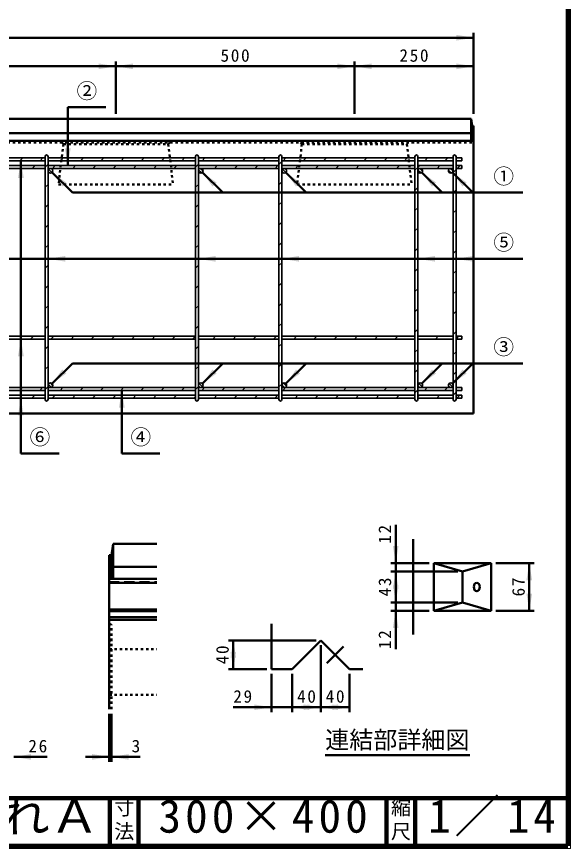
# Model space of a CAD drawing. Units: millimetres, scale not verified, with parts at other scales. Extents: x 100 to 4105, y 100 to 2870.
# Drawn here: x 2944 to 4105, y 100 to 1844 of the extents above; entities that cross this region are included whole.
import ezdxf
from ezdxf.enums import TextEntityAlignment as Align

# ---------------------------------------------------------------- set-up
doc = ezdxf.new("R2010")
doc.units = ezdxf.units.MM
doc.header["$LTSCALE"] = 5
for name, pattern in [('USER1', [2.2, 1, -1.2]), ('USER4', [13.4, 10, -1.2, 1, -1.2]), ('USER5', [6.3, 4.2, -2.1])]:
    doc.linetypes.add(name, pattern=pattern)
doc.layers.add('V-nasSTD', color=7, linetype='Continuous', lineweight=35)
doc.styles.add('ＭＳ ゴシック', font='')
doc.styles.get('ＭＳ ゴシック').set_extended_font_data('MS Gothic')

msp = doc.modelspace()

# ---------------------------------------------------------------- hatches: boundary and pattern name
at = {"layer": 'V-nasSTD'}
for points in [[(3866.325, 1794.268), (3902.325, 1800.268), (3866.325, 1806.268)], [(3116.325, 1734.268), (3152.325, 1740.268), (3116.325, 1746.268)], [(3188.325, 1746.268), (3152.325, 1740.268), (3188.325, 1734.268)], [(3616.325, 1734.268), (3652.325, 1740.268), (3616.325, 1746.268)], [(3688.325, 1746.268), (3652.325, 1740.268), (3688.325, 1734.268)], [(3866.325, 1734.268), (3902.325, 1740.268), (3866.325, 1746.268)], [(3057.714, 1568.268), (3051.714, 1532.268), (3045.714, 1568.268)], [(2959.325, 1506.268), (2953.325, 1542.268), (2947.325, 1506.268)], [(3040.074, 1488.034), (3018.861, 1517.732), (3048.56, 1496.519)], [(3355.074, 1488.034), (3333.861, 1517.732), (3363.56, 1496.519)], [(3530.074, 1488.034), (3508.861, 1517.732), (3538.56, 1496.519)], [(3815.074, 1488.034), (3793.861, 1517.732), (3823.56, 1496.519)], [(3879.074, 1488.034), (3857.861, 1517.732), (3887.56, 1496.519)], [(3046.325, 1342.518), (3010.325, 1336.518), (3046.325, 1330.518)], [(3361.325, 1342.518), (3325.325, 1336.518), (3361.325, 1330.518)], [(3536.325, 1342.518), (3500.325, 1336.518), (3536.325, 1330.518)], [(3821.325, 1342.518), (3785.325, 1336.518), (3821.325, 1330.518)], [(3901.325, 1342.518), (3865.325, 1336.518), (3901.325, 1330.518)], [(2959.325, 1132.268), (2953.325, 1168.268), (2947.325, 1132.268)], [(3040.074, 1104.502), (3018.861, 1074.804), (3048.56, 1096.017)], [(3355.074, 1104.502), (3333.861, 1074.804), (3363.56, 1096.017)], [(3530.074, 1104.502), (3508.861, 1074.804), (3538.56, 1096.017)], [(3815.074, 1104.502), (3793.861, 1074.804), (3823.56, 1096.017)], [(3879.074, 1104.502), (3857.861, 1074.804), (3887.56, 1096.017)], [(3170.825, 1024.268), (3164.825, 1060.268), (3158.825, 1024.268)], [(2959.325, 1008.268), (2953.325, 1044.268), (2947.325, 1008.268)], [(3732.944, 734.502), (3738.944, 698.502), (3744.944, 734.502)], [(4024.944, 662.502), (4018.944, 698.502), (4012.944, 662.502)], [(3744.944, 644.502), (3738.944, 680.502), (3732.944, 644.502)], [(3732.944, 652.002), (3738.944, 616.002), (3744.944, 652.002)], [(4012.944, 634.002), (4018.944, 598.002), (4024.944, 634.002)], [(3744.944, 562.002), (3738.944, 598.002), (3732.944, 562.002)], [(3404.525, 499.929), (3398.525, 535.929), (3392.525, 499.929)], [(3392.525, 511.929), (3398.525, 475.929), (3404.525, 511.929)], [(3442.525, 389.929), (3478.525, 395.929), (3442.525, 401.929)], [(3558.025, 401.929), (3522.025, 395.929), (3558.025, 389.929)], [(3546.025, 389.929), (3582.025, 395.929), (3546.025, 401.929)], [(3618.025, 401.929), (3582.025, 395.929), (3618.025, 389.929)], [(3606.025, 389.929), (3642.025, 395.929), (3606.025, 401.929)], [(2974.634, 297.824), (2938.634, 291.824), (2974.634, 285.824)], [(3102.634, 285.824), (3138.634, 291.824), (3102.634, 297.824)], [(3179.434, 297.824), (3143.434, 291.824), (3179.434, 285.824)]]:
    msp.add_hatch(color=256, dxfattribs=at).paths.add_polyline_path(points)

# ---------------------------------------------------------------- linework, layer by layer
at = {"layer": 'V-nasSTD', "lineweight": 100}
for p, q in [((4100, 105), (4100, 2865)), ((105, 205), (4100, 205)), ((3140, 205), (3140, 105)), ((3200, 205), (3200, 105)), ((3720, 205), (3720, 105)), ((3780, 205), (3780, 105)), ((105, 105), (4100, 105))]:
    msp.add_line(p, q, dxfattribs=at)
at = {"layer": 'V-nasSTD', "lineweight": 50}
for p, q in [((1902.325, 1800.268), (3902.325, 1800.268)), ((3902.325, 1640.268), (3902.325, 1810.268)), ((3152.325, 1640.268), (3152.325, 1750.268)), ((3652.325, 1640.268), (3652.325, 1750.268)), ((2652.325, 1740.268), (3152.325, 1740.268)), ((3152.325, 1740.268), (3652.325, 1740.268)), ((3652.325, 1740.268), (3902.325, 1740.268)), ((3051.714, 1654.268), (3051.714, 1532.268)), ((3051.714, 1654.268), (3131.714, 1654.268)), ((1907.325, 1630.268), (3897.325, 1630.268)), ((3897.325, 1630.268), (3897.325, 1584.268)), ((3897.325, 1630.268), (3899.325, 1615.268)), ((3902.325, 1615.268), (3899.325, 1615.268)), ((3899.325, 1615.268), (3899.325, 1584.268)), ((3902.325, 1615.268), (3902.325, 1012.268)), ((1902.325, 1600.268), (3902.325, 1600.268)), ((1902.325, 1584.268), (3902.325, 1584.268)), ((2953.325, 928.268), (2953.325, 1542.268)), ((3061.287, 1475.306), (3018.861, 1517.732)), ((3376.287, 1475.306), (3333.861, 1517.732)), ((3551.287, 1475.306), (3508.861, 1517.732)), ((3836.287, 1475.306), (3793.861, 1517.732)), ((3900.287, 1475.306), (3857.861, 1517.732)), ((4005.325, 1475.306), (3061.287, 1475.306)), ((4005.325, 1336.518), (2902.325, 1336.518)), ((3061.287, 1117.23), (3018.861, 1074.804)), ((4005.325, 1117.23), (3061.287, 1117.23)), ((3376.287, 1117.23), (3333.861, 1074.804)), ((3551.287, 1117.23), (3508.861, 1074.804)), ((3836.287, 1117.23), (3793.861, 1074.804)), ((3900.287, 1117.23), (3857.861, 1074.804)), ((3164.825, 928.268), (3164.825, 1060.268)), ((1902.325, 1012.268), (3902.325, 1012.268)), ((2953.325, 928.268), (3033.325, 928.268)), ((3164.825, 928.268), (3244.825, 928.268)), ((3738.944, 778.502), (3738.944, 698.502)), ((3146.634, 738.624), (3143.434, 714.624)), ((3146.634, 738.624), (3146.634, 665.024)), ((3146.634, 738.624), (3238.634, 738.624)), ((3775.444, 748.252), (3775.444, 548.252)), ((3138.634, 391.824), (3138.634, 714.624)), ((3138.634, 714.624), (3143.434, 714.624)), ((3143.434, 714.624), (3143.434, 665.024)), ((3808.944, 698.502), (3728.944, 698.502)), ((3738.944, 680.502), (3738.944, 698.502)), ((3818.944, 698.502), (3818.944, 598.002)), ((3818.944, 698.502), (3938.944, 698.502)), ((3818.944, 698.502), (3878.944, 680.502)), ((3878.944, 680.502), (3938.944, 698.502)), ((3938.944, 698.502), (3938.944, 598.002)), ((3948.944, 698.502), (4028.944, 698.502)), ((4018.944, 598.002), (4018.944, 698.502)), ((3138.634, 690.624), (3238.634, 690.624)), ((3868.944, 680.502), (3728.944, 680.502)), ((3738.944, 616.002), (3738.944, 680.502)), ((3878.944, 680.502), (3878.944, 616.002)), ((3138.634, 665.024), (3238.634, 665.024)), ((3138.634, 657.024), (3238.634, 657.024)), ((3868.944, 616.002), (3728.944, 616.002)), ((3738.944, 598.002), (3738.944, 616.002)), ((3818.944, 598.002), (3878.944, 616.002)), ((3878.944, 616.002), (3938.944, 598.002)), ((3138.634, 601.048), (3238.634, 601.048)), ((3138.634, 597.824), (3238.634, 597.824)), ((3808.944, 598.002), (3728.944, 598.002)), ((3738.944, 518.002), (3738.944, 598.002)), ((3818.944, 598.002), (3938.944, 598.002)), ((3948.944, 598.002), (4028.944, 598.002)), ((3138.634, 585.024), (3238.634, 585.024)), ((3138.634, 579.651), (3238.634, 579.651)), ((3478.525, 570.929), (3478.525, 475.929)), ((3572.025, 535.929), (3388.525, 535.929)), ((3398.525, 475.929), (3398.525, 535.929)), ((3522.025, 475.929), (3582.025, 535.929)), ((3582.025, 535.929), (3642.025, 475.929)), ((3582.025, 525.929), (3582.025, 385.929)), ((3468.525, 475.929), (3388.525, 475.929)), ((3478.525, 475.929), (3522.025, 475.929)), ((3642.025, 475.929), (3670.025, 475.929)), ((3478.525, 465.929), (3478.525, 385.929)), ((3522.025, 465.929), (3522.025, 385.929)), ((3642.025, 465.929), (3642.025, 385.929)), ((3398.525, 395.929), (3478.525, 395.929)), ((3478.525, 395.929), (3522.025, 395.929)), ((3522.025, 395.929), (3582.025, 395.929)), ((3582.025, 395.929), (3642.025, 395.929)), ((3138.634, 381.824), (3138.634, 281.824)), ((3143.434, 381.824), (3143.434, 281.824)), ((3008.634, 291.824), (2938.634, 291.824)), ((3088.634, 291.824), (3138.634, 291.824)), ((3138.634, 291.824), (3143.434, 291.824)), ((3203.434, 291.824), (3143.434, 291.824)), ((3591.187, 295.686), (3894.595, 295.686))]:
    msp.add_line(p, q, dxfattribs=at)
at = {"layer": 'V-nasSTD', "linetype": 'USER1', "lineweight": 50}
for p, q in [((1902.325, 1580.268), (3902.325, 1580.268)), ((3042.325, 1577.268), (3032.325, 1492.268)), ((3042.325, 1577.268), (3039.325, 1580.268)), ((3042.325, 1577.268), (3262.325, 1577.268)), ((3262.325, 1577.268), (3265.325, 1580.268)), ((3262.325, 1577.268), (3272.325, 1492.268)), ((3542.325, 1577.268), (3532.325, 1492.268)), ((3542.325, 1577.268), (3539.325, 1580.268)), ((3542.325, 1577.268), (3762.325, 1577.268)), ((3762.325, 1577.268), (3765.325, 1580.268)), ((3762.325, 1577.268), (3772.325, 1492.268)), ((3032.325, 1492.268), (3272.325, 1492.268)), ((3532.325, 1492.268), (3772.325, 1492.268)), ((3143.434, 569.024), (3138.634, 572.224)), ((3143.434, 391.824), (3143.434, 569.024)), ((3138.634, 533.824), (3143.434, 537.024)), ((3138.634, 517.824), (3238.634, 517.824)), ((3138.634, 421.824), (3238.634, 421.824))]:
    msp.add_line(p, q, dxfattribs=at)
at = {"layer": 'V-nasSTD'}
for p, q in [((2902.325, 1548.268), (3004.325, 1548.268)), ((2902.325, 1542.268), (3004.325, 1542.268)), ((2951.185, 1542.268), (2957.185, 1548.268)), ((2993.611, 1542.268), (2999.611, 1548.268)), ((3004.325, 1551.268), (3004.325, 1041.268)), ((3010.325, 1551.268), (3010.325, 1041.268)), ((3010.325, 1548.268), (3319.325, 1548.268)), ((3010.325, 1542.268), (3319.325, 1542.268)), ((3036.038, 1542.268), (3042.038, 1548.268)), ((3078.464, 1542.268), (3084.464, 1548.268)), ((3120.891, 1542.268), (3126.891, 1548.268)), ((3163.317, 1542.268), (3169.317, 1548.268)), ((3205.743, 1542.268), (3211.743, 1548.268)), ((3248.17, 1542.268), (3254.17, 1548.268)), ((3290.596, 1542.268), (3296.596, 1548.268)), ((3319.325, 1551.268), (3319.325, 1041.268)), ((3325.325, 1551.268), (3325.325, 1041.268)), ((3325.325, 1548.268), (3494.325, 1548.268)), ((3325.325, 1542.268), (3494.325, 1542.268)), ((3333.023, 1542.268), (3339.023, 1548.268)), ((3375.449, 1542.268), (3381.449, 1548.268)), ((3417.875, 1542.268), (3423.875, 1548.268)), ((3460.302, 1542.268), (3466.302, 1548.268)), ((3494.325, 1551.268), (3494.325, 1041.268)), ((3500.325, 1540.365), (3494.325, 1534.365)), ((3500.325, 1551.268), (3500.325, 1041.268)), ((3500.325, 1548.268), (3779.325, 1548.268)), ((3500.325, 1542.268), (3779.325, 1542.268)), ((3508.728, 1548.268), (3502.728, 1542.268)), ((3551.155, 1548.268), (3545.155, 1542.268)), ((3587.581, 1542.268), (3593.581, 1548.268)), ((3630.007, 1542.268), (3636.007, 1548.268)), ((3672.434, 1542.268), (3678.434, 1548.268)), ((3714.86, 1542.268), (3720.86, 1548.268)), ((3757.287, 1542.268), (3763.287, 1548.268)), ((3779.325, 1551.268), (3779.325, 1041.268)), ((3785.325, 1551.268), (3785.325, 1041.268)), ((3785.325, 1548.268), (3859.325, 1548.268)), ((3785.325, 1542.268), (3859.325, 1542.268)), ((3799.713, 1542.268), (3805.713, 1548.268)), ((3842.139, 1542.268), (3848.139, 1548.268)), ((3859.325, 1551.268), (3859.325, 1041.268)), ((3865.325, 1551.268), (3865.325, 1041.268)), ((3865.325, 1548.268), (3877.325, 1548.268)), ((3865.325, 1542.268), (3877.325, 1542.268)), ((3877.325, 1548.268), (3877.325, 1542.268)), ((2902.325, 1532.268), (3004.325, 1532.268)), ((3004.325, 1526.268), (2902.325, 1526.268)), ((2977.111, 1526.268), (2983.111, 1532.268)), ((3010.325, 1535.071), (3004.325, 1529.071)), ((3010.325, 1532.268), (3319.325, 1532.268)), ((3319.325, 1526.268), (3010.325, 1526.268)), ((3011.413, 1524.382), (3018.439, 1517.356)), ((3016.829, 1526.037), (3020.094, 1522.772)), ((3025.538, 1532.268), (3019.538, 1526.268)), ((3061.964, 1526.268), (3067.964, 1532.268)), ((3104.391, 1526.268), (3110.391, 1532.268)), ((3146.817, 1526.268), (3152.817, 1532.268)), ((3189.243, 1526.268), (3195.243, 1532.268)), ((3231.67, 1526.268), (3237.67, 1532.268)), ((3274.096, 1526.268), (3280.096, 1532.268)), ((3316.523, 1526.268), (3319.325, 1529.071)), ((3325.325, 1535.071), (3319.325, 1529.071)), ((3325.325, 1532.268), (3494.325, 1532.268)), ((3494.325, 1526.268), (3325.325, 1526.268)), ((3325.754, 1523.294), (3332.352, 1516.697)), ((3329.872, 1526.247), (3335.305, 1520.815)), ((3358.949, 1526.268), (3364.949, 1532.268)), ((3401.375, 1526.268), (3407.375, 1532.268)), ((3443.802, 1526.268), (3449.802, 1532.268)), ((3486.228, 1526.268), (3492.228, 1532.268)), ((3500.325, 1532.268), (3779.325, 1532.268)), ((3779.325, 1526.268), (3500.325, 1526.268)), ((3501.427, 1524.399), (3508.456, 1517.369)), ((3506.874, 1526.022), (3510.08, 1522.817)), ((3528.655, 1526.268), (3534.655, 1532.268)), ((3571.081, 1526.268), (3577.081, 1532.268)), ((3613.507, 1526.268), (3619.507, 1532.268)), ((3655.934, 1526.268), (3661.934, 1532.268)), ((3698.36, 1526.268), (3704.36, 1532.268)), ((3740.787, 1526.268), (3746.787, 1532.268)), ((3785.325, 1528.38), (3779.325, 1522.38)), ((3859.325, 1532.268), (3785.325, 1532.268)), ((3789.213, 1532.268), (3785.325, 1528.38)), ((3859.325, 1526.268), (3785.325, 1526.268)), ((3785.644, 1523.024), (3792.082, 1516.587)), ((3789.534, 1526.205), (3795.262, 1520.477)), ((3825.639, 1526.268), (3831.639, 1532.268)), ((3849.552, 1522.756), (3855.813, 1516.494)), ((3853.232, 1526.147), (3859.204, 1520.174)), ((3865.325, 1523.528), (3859.325, 1517.528)), ((3865.325, 1532.268), (3877.325, 1532.268)), ((3865.325, 1526.268), (3877.325, 1526.268)), ((3868.066, 1526.268), (3874.066, 1532.268)), ((3877.325, 1532.268), (3877.325, 1526.268)), ((3010.325, 1492.645), (3004.325, 1486.645)), ((3325.325, 1492.645), (3319.325, 1486.645)), ((3500.325, 1497.939), (3494.325, 1491.939)), ((3785.325, 1485.954), (3779.325, 1479.954)), ((3865.325, 1481.101), (3859.325, 1475.101)), ((3010.325, 1450.218), (3004.325, 1444.218)), ((3325.325, 1450.218), (3319.325, 1444.218)), ((3500.325, 1455.512), (3494.325, 1449.512)), ((3785.325, 1443.528), (3779.325, 1437.528)), ((3865.325, 1438.675), (3859.325, 1432.675)), ((3500.325, 1413.086), (3494.325, 1407.086)), ((3010.325, 1407.792), (3004.325, 1401.792)), ((3325.325, 1407.792), (3319.325, 1401.792)), ((3785.325, 1401.101), (3779.325, 1395.101)), ((3865.325, 1396.248), (3859.325, 1390.248)), ((3010.325, 1365.365), (3004.325, 1359.365)), ((3325.325, 1365.365), (3319.325, 1359.365)), ((3500.325, 1370.66), (3494.325, 1364.66)), ((3785.325, 1358.675), (3779.325, 1352.675)), ((3865.325, 1353.822), (3859.325, 1347.822)), ((3500.325, 1328.233), (3494.325, 1322.233)), ((3010.325, 1322.939), (3004.325, 1316.939)), ((3325.325, 1322.939), (3319.325, 1316.939)), ((3785.325, 1316.248), (3779.325, 1310.248)), ((3859.325, 1305.396), (3865.325, 1311.396)), ((3010.325, 1280.512), (3004.325, 1274.512)), ((3325.325, 1280.512), (3319.325, 1274.512)), ((3500.325, 1285.807), (3494.325, 1279.807)), ((3785.325, 1273.822), (3779.325, 1267.822)), ((3865.325, 1268.969), (3859.325, 1262.969)), ((3500.325, 1243.38), (3494.325, 1237.38)), ((3010.325, 1238.086), (3004.325, 1232.086)), ((3325.325, 1238.086), (3319.325, 1232.086)), ((3785.325, 1231.396), (3779.325, 1225.396)), ((3859.325, 1220.543), (3865.325, 1226.543)), ((3010.325, 1195.66), (3004.325, 1189.66)), ((3325.325, 1195.66), (3319.325, 1189.66)), ((3500.325, 1200.954), (3494.325, 1194.954)), ((3785.325, 1188.969), (3779.325, 1182.969)), ((2902.325, 1174.268), (3004.325, 1174.268)), ((2973.67, 1168.268), (2979.67, 1174.268)), ((3010.325, 1174.268), (3319.325, 1174.268)), ((3022.096, 1174.268), (3016.096, 1168.268)), ((3058.523, 1168.268), (3064.523, 1174.268)), ((3100.949, 1168.268), (3106.949, 1174.268)), ((3143.375, 1168.268), (3149.375, 1174.268)), ((3185.802, 1168.268), (3191.802, 1174.268)), ((3228.228, 1168.268), (3234.228, 1174.268)), ((3270.655, 1168.268), (3275.438, 1173.051)), ((3276.655, 1174.268), (3275.438, 1173.051)), ((3313.081, 1168.268), (3319.081, 1174.268)), ((3325.325, 1174.268), (3494.325, 1174.268)), ((3355.507, 1168.268), (3361.507, 1174.268)), ((3397.934, 1168.268), (3403.934, 1174.268)), ((3440.36, 1168.268), (3446.36, 1174.268)), ((3482.787, 1168.268), (3488.787, 1174.268)), ((3500.325, 1174.268), (3779.325, 1174.268)), ((3531.213, 1174.268), (3525.213, 1168.268)), ((3567.639, 1168.268), (3573.639, 1174.268)), ((3610.066, 1168.268), (3616.066, 1174.268)), ((3652.492, 1168.268), (3658.492, 1174.268)), ((3694.919, 1168.268), (3700.919, 1174.268)), ((3737.345, 1168.268), (3743.345, 1174.268)), ((3785.325, 1174.268), (3859.325, 1174.268)), ((3785.325, 1173.822), (3785.772, 1174.268)), ((3822.198, 1168.268), (3828.198, 1174.268)), ((3865.325, 1184.116), (3859.325, 1178.116)), ((3865.325, 1174.268), (3877.325, 1174.268)), ((3865.325, 1168.969), (3870.624, 1174.268)), ((3877.325, 1174.268), (3877.325, 1168.268)), ((2902.325, 1168.268), (3004.325, 1168.268)), ((3010.325, 1153.233), (3004.325, 1147.233)), ((3010.325, 1168.268), (3319.325, 1168.268)), ((3325.325, 1153.233), (3319.325, 1147.233)), ((3325.325, 1168.268), (3494.325, 1168.268)), ((3500.325, 1158.528), (3494.325, 1152.528)), ((3500.325, 1168.268), (3779.325, 1168.268)), ((3785.325, 1168.268), (3859.325, 1168.268)), ((3865.325, 1168.268), (3877.325, 1168.268)), ((3785.325, 1146.543), (3779.325, 1140.543)), ((3859.325, 1135.69), (3865.325, 1141.69)), ((3010.325, 1110.807), (3004.325, 1104.807)), ((3325.325, 1110.807), (3319.325, 1104.807)), ((3500.325, 1116.101), (3494.325, 1110.101)), ((3785.325, 1104.116), (3779.325, 1098.116)), ((3865.325, 1099.264), (3859.325, 1093.264)), ((2902.325, 1066.268), (3004.325, 1066.268)), ((2950.523, 1060.268), (2956.523, 1066.268)), ((2992.949, 1060.268), (2998.949, 1066.268)), ((3010.325, 1068.38), (3004.325, 1062.38)), ((3010.325, 1066.268), (3319.325, 1066.268)), ((3010.857, 1073.511), (3017.569, 1066.8)), ((3015.174, 1076.266), (3020.323, 1071.116)), ((3035.375, 1060.268), (3041.375, 1066.268)), ((3077.802, 1060.268), (3083.802, 1066.268)), ((3120.228, 1060.268), (3126.228, 1066.268)), ((3162.655, 1060.268), (3168.655, 1066.268)), ((3205.081, 1060.268), (3211.081, 1066.268)), ((3247.507, 1060.268), (3253.507, 1066.268)), ((3289.934, 1060.268), (3295.934, 1066.268)), ((3325.325, 1068.38), (3319.325, 1062.38)), ((3325.325, 1066.268), (3494.325, 1066.268)), ((3325.487, 1070.009), (3329.066, 1066.429)), ((3327.31, 1075.256), (3334.314, 1068.253)), ((3332.36, 1060.268), (3338.36, 1066.268)), ((3374.787, 1060.268), (3380.787, 1066.268)), ((3417.213, 1060.268), (3423.213, 1066.268)), ((3459.639, 1060.268), (3465.639, 1066.268)), ((3500.325, 1073.675), (3494.325, 1067.675)), ((3500.325, 1066.268), (3779.325, 1066.268)), ((3500.366, 1071.906), (3505.963, 1066.309)), ((3502.066, 1060.268), (3508.066, 1066.268)), ((3503.443, 1075.9), (3509.958, 1069.386)), ((3544.492, 1060.268), (3550.492, 1066.268)), ((3586.919, 1060.268), (3592.919, 1066.268)), ((3629.345, 1060.268), (3635.345, 1066.268)), ((3671.772, 1060.268), (3677.772, 1066.268)), ((3714.198, 1060.268), (3720.198, 1066.268)), ((3756.624, 1060.268), (3762.624, 1066.268)), ((3859.325, 1066.268), (3785.325, 1066.268)), ((3785.67, 1069.445), (3788.503, 1066.612)), ((3787.099, 1075.087), (3794.145, 1068.041)), ((3799.051, 1060.268), (3805.051, 1066.268)), ((3841.477, 1060.268), (3847.477, 1066.268)), ((3850.008, 1068.746), (3851.804, 1066.95)), ((3850.908, 1074.918), (3857.975, 1067.85)), ((3865.325, 1066.268), (3877.325, 1066.268)), ((3877.325, 1066.268), (3877.325, 1060.268)), ((3004.325, 1060.268), (2902.325, 1060.268)), ((2902.325, 1050.268), (3004.325, 1050.268)), ((2976.449, 1044.268), (2982.449, 1050.268)), ((3319.325, 1060.268), (3010.325, 1060.268)), ((3010.325, 1050.268), (3319.325, 1050.268)), ((3024.875, 1050.268), (3018.875, 1044.268)), ((3061.302, 1044.268), (3067.302, 1050.268)), ((3103.728, 1044.268), (3109.728, 1050.268)), ((3146.155, 1044.268), (3152.155, 1050.268)), ((3188.581, 1044.268), (3194.581, 1050.268)), ((3231.007, 1044.268), (3237.007, 1050.268)), ((3273.434, 1044.268), (3279.434, 1050.268)), ((3315.86, 1044.268), (3319.325, 1047.733)), ((3494.325, 1060.268), (3325.325, 1060.268)), ((3325.325, 1050.268), (3494.325, 1050.268)), ((3364.287, 1050.268), (3358.287, 1044.268)), ((3406.713, 1050.268), (3400.713, 1044.268)), ((3443.139, 1044.268), (3449.139, 1050.268)), ((3485.566, 1044.268), (3491.566, 1050.268)), ((3779.325, 1060.268), (3500.325, 1060.268)), ((3500.325, 1050.268), (3779.325, 1050.268)), ((3527.992, 1044.268), (3533.992, 1050.268)), ((3570.419, 1044.268), (3576.419, 1050.268)), ((3612.845, 1044.268), (3618.845, 1050.268)), ((3655.272, 1044.268), (3661.272, 1050.268)), ((3697.698, 1044.268), (3703.698, 1050.268)), ((3740.124, 1044.268), (3746.124, 1050.268)), ((3785.325, 1061.69), (3779.325, 1055.69)), ((3859.325, 1060.268), (3785.325, 1060.268)), ((3785.325, 1050.268), (3859.325, 1050.268)), ((3785.325, 1047.043), (3788.551, 1050.268)), ((3824.977, 1044.268), (3830.977, 1050.268)), ((3859.325, 1050.837), (3865.325, 1056.837)), ((3865.325, 1060.268), (3877.325, 1060.268)), ((3865.325, 1050.268), (3877.325, 1050.268)), ((3867.404, 1044.268), (3873.404, 1050.268)), ((3877.325, 1050.268), (3877.325, 1044.268)), ((2902.325, 1044.268), (3004.325, 1044.268)), ((3010.325, 1044.268), (3319.325, 1044.268)), ((3325.325, 1044.268), (3494.325, 1044.268)), ((3500.325, 1044.268), (3779.325, 1044.268)), ((3785.325, 1044.268), (3859.325, 1044.268)), ((3865.325, 1044.268), (3877.325, 1044.268))]:
    msp.add_line(p, q, dxfattribs=at)
at = {"layer": 'V-nasSTD', "linetype": 'USER5', "lineweight": 50}
msp.add_line((3138.634, 658.624), (3238.634, 658.624), dxfattribs=at)
at = {"layer": 'V-nasSTD', "linetype": 'USER4', "lineweight": 50}
msp.add_line((3594.347, 488.252), (3629.703, 523.607), dxfattribs=at)
at = {"layer": 'V-nasSTD', "lineweight": 13}
msp.add_lwpolyline([(100, 100), (100, 2870), (4105, 2870), (4105, 100)], close=True, dxfattribs=at)
at = {"layer": 'V-nasSTD'}
for centre in [(3015.325, 1521.268), (3330.325, 1521.268), (3505.325, 1521.268), (3790.325, 1521.268), (3854.325, 1521.268), (3015.325, 1071.268), (3330.325, 1071.268), (3505.325, 1071.268), (3790.325, 1071.268), (3854.325, 1071.268)]:
    msp.add_circle(centre, 5, dxfattribs=at)
for centre, start, end in [((3007.325, 1551.268), 0, 180), ((3322.325, 1551.268), 0, 180), ((3497.325, 1551.268), 0, 180), ((3782.325, 1551.268), 0, 180), ((3862.325, 1551.268), 0, 180), ((3007.325, 1041.268), 180, 0), ((3322.325, 1041.268), 180, 0), ((3497.325, 1041.268), 180, 0), ((3782.325, 1041.268), 180, 0), ((3862.325, 1041.268), 180, 0)]:
    msp.add_arc(centre, 3, start, end, dxfattribs=at)
at = {"layer": 'V-nasSTD', "lineweight": 50}
msp.add_ellipse((3908.944, 648.252), major_axis=(0, 9), ratio=0.707107, dxfattribs=at)

# ---------------------------------------------------------------- texts
at = {"layer": 'V-nasSTD', "style": 'ＭＳ ゴシック'}
for s, height, p in [('②', 31.67, (3070.114, 1704.468)), ('①', 31.67, (3943.725, 1525.506)), ('⑤', 31.67, (3943.725, 1386.718)), ('③', 31.67, (3943.725, 1167.43)), ('⑥', 31.67, (2971.725, 978.468)), ('④', 31.67, (3183.225, 978.468)), ('連結部詳細図', 36.95, (3591.187, 346.086)), ('3', 26.39, (3185.434, 327.824)), ('寸', 30.79, (3148.982, 200.999)), ('縮', 30.79, (3728.982, 200.999)), ('法', 30.79, (3148.976, 151.01)), ('尺', 30.79, (3728.976, 151.01))]:
    msp.add_text(s, height=height, dxfattribs=at).set_placement(p, align=Align.TOP_LEFT)
at = {"layer": 'V-nasSTD', "style": 'ＭＳ ゴシック', "width": 1.1}
msp.add_text('ユニロードⅡ Ｌ乗入れＡ', height=69.65, dxfattribs=at).set_placement((1916.482, 202.47), align=Align.TOP_LEFT)
at = {"layer": 'V-nasSTD', "attachment_point": 1, "style": 'ＭＳ ゴシック'}
for s, insert, char_height in [('\\T1.2;500', (3371.725, 1776.268), 26.39), ('\\T1.2;250', (3746.725, 1776.268), 26.39), ('\\T1.2;29', (3398.525, 431.929), 26.39), ('\\T1.2;40', (3532.225, 431.929), 26.39), ('\\T1.2;40', (3592.225, 431.929), 26.39), ('\\T1.2;26', (2969.034, 327.824), 26.39), ('\\T1.16;1／14', (3807.033, 202.582), 69.65), ('\\T1.18;300×400', (3241.581, 202.508), 69.65)]:
    msp.add_mtext(s, dxfattribs=dict(at, insert=insert, char_height=char_height))
at = {"layer": 'V-nasSTD', "char_height": 26.39, "attachment_point": 1, "rotation": 90, "style": 'ＭＳ ゴシック'}
for s, insert in [('\\T1.2;12', (3702.944, 738.902)), ('\\T1.2;43', (3702.944, 628.452)), ('\\T1.2;67', (3982.944, 628.452)), ('\\T1.2;12', (3702.944, 518.002)), ('\\T1.2;40', (3362.525, 486.129))]:
    msp.add_mtext(s, dxfattribs=dict(at, insert=insert))

doc.saveas('drawing.dxf')
